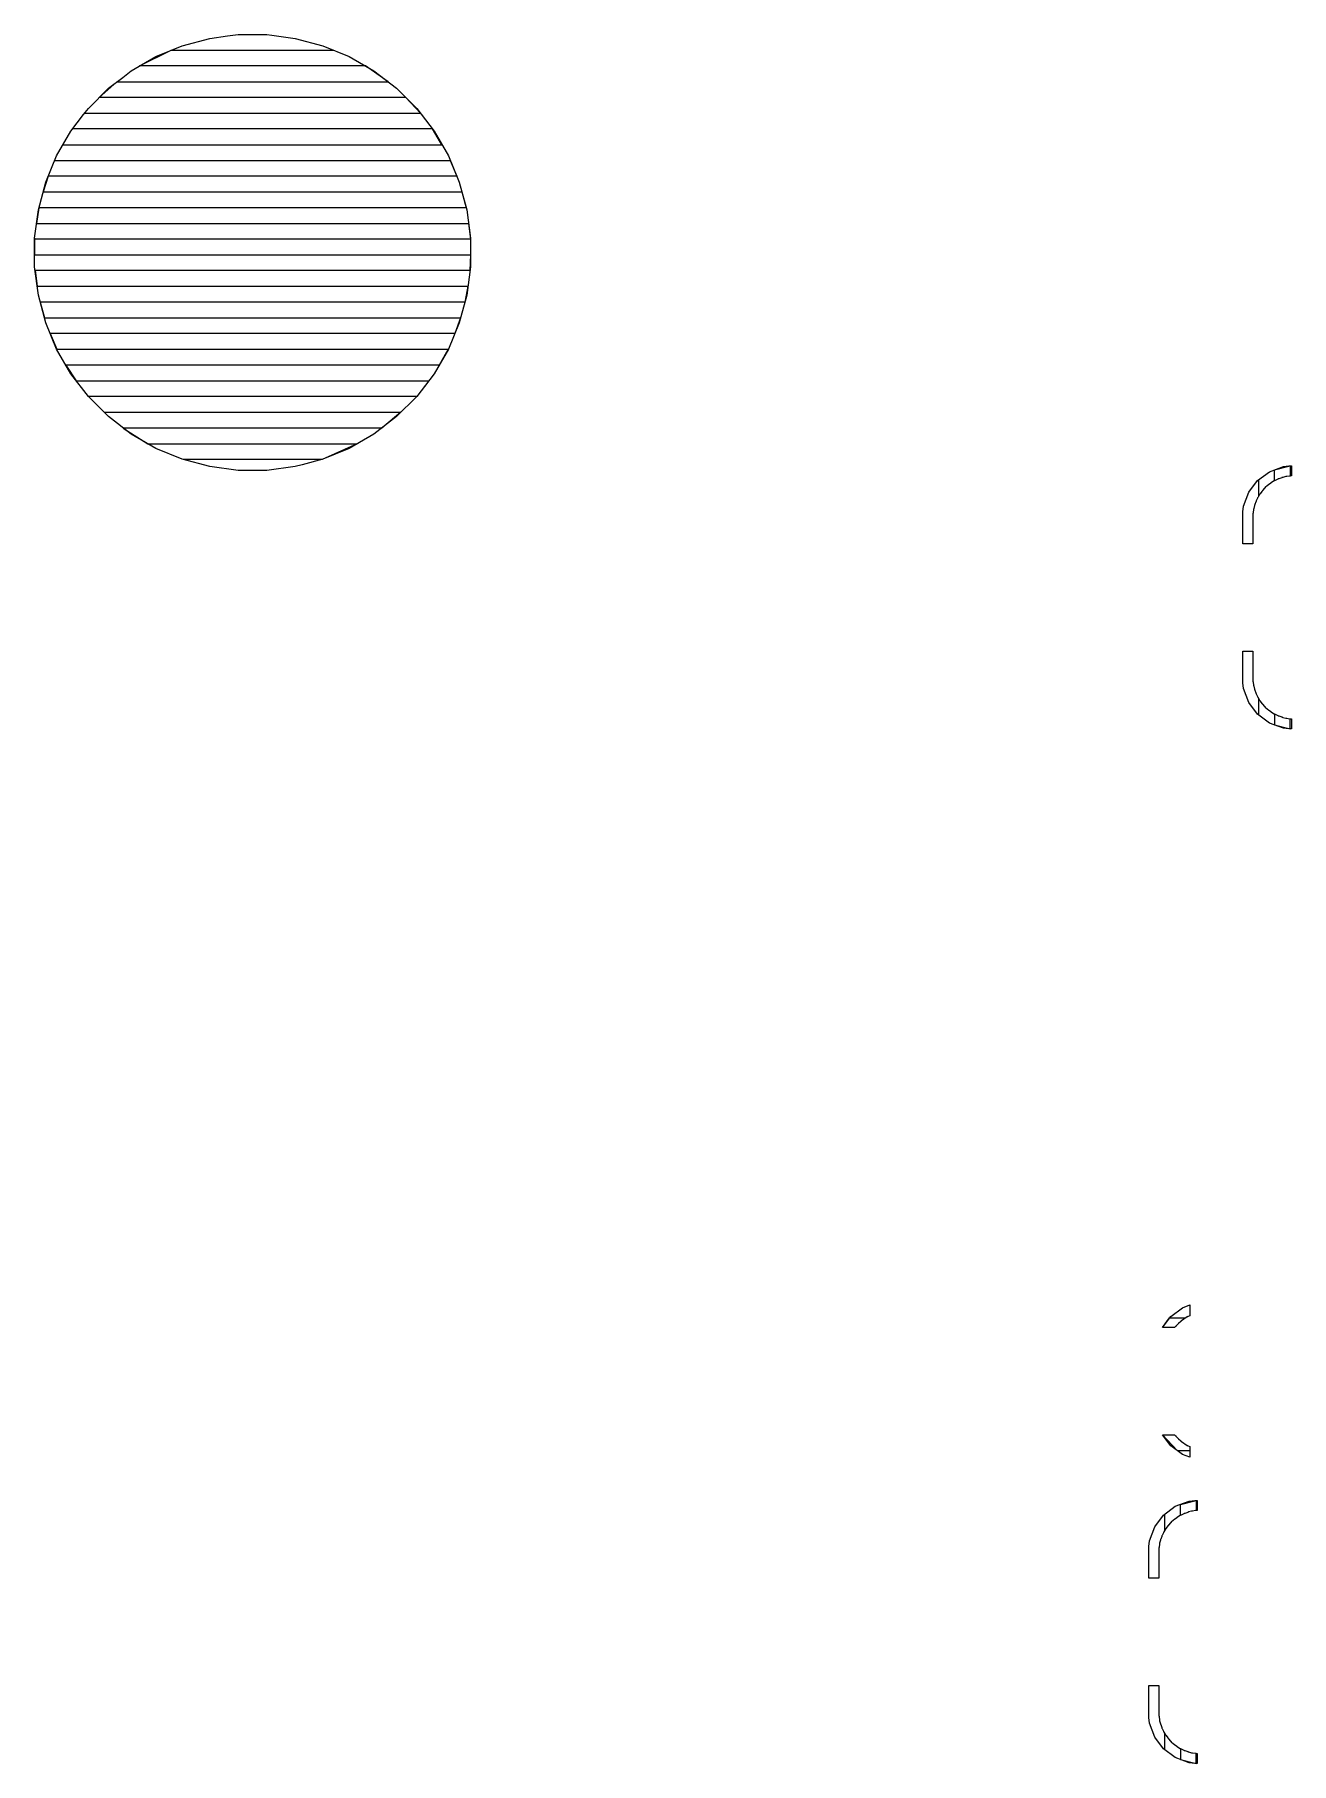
# Model space of a CAD drawing. Header units: metres. Extents: x 141.3 to 191.2, y -114.6 to -61.8.
# Drawn here: x 143.27 to 153.45, y -77.77 to -63.77 of the extents above; entities that cross this region are included whole.
import ezdxf

# ---------------------------------------------------------------- set-up
doc = ezdxf.new("R2010")
doc.units = ezdxf.units.M

msp = doc.modelspace()

# ---------------------------------------------------------------- linework, layer by layer
for points in [[(143.432, -64.786), (146.636, -64.786), (146.689, -64.914), (143.379, -64.914), (143.338, -65.041), (146.73, -65.041), (146.765, -65.169), (143.303, -65.169), (143.284, -65.296), (146.784, -65.296), (146.8, -65.424), (143.268, -65.424), (143.268, -65.416), (143.299, -65.187), (143.359, -64.963), (143.447, -64.749), (143.563, -64.549), (143.666, -64.415), (143.704, -64.365), (143.867, -64.202), (143.983, -64.113), (144.051, -64.061), (144.251, -63.945), (144.465, -63.857), (144.689, -63.797), (144.831, -63.778), (144.918, -63.766), (145.15, -63.766), (145.191, -63.772), (145.379, -63.797), (145.603, -63.857), (145.817, -63.945), (146.017, -64.061), (146.201, -64.202), (146.364, -64.365), (146.505, -64.549), (146.621, -64.749), (146.709, -64.963), (146.769, -65.187), (146.8, -65.416), (146.8, -65.648), (146.769, -65.877), (146.709, -66.101), (146.621, -66.315), (146.505, -66.515), (146.364, -66.699), (146.201, -66.862), (146.017, -67.003), (145.817, -67.119), (145.603, -67.207), (145.435, -67.252), (145.379, -67.267), (145.15, -67.298), (144.918, -67.298), (144.689, -67.267), (144.465, -67.207), (144.251, -67.119), (144.051, -67.003), (143.867, -66.862), (143.704, -66.699), (143.563, -66.515), (143.447, -66.315), (143.359, -66.101), (143.299, -65.877), (143.268, -65.648), (143.268, -65.416), (143.268, -65.551), (146.8, -65.551), (146.795, -65.679), (143.273, -65.679), (143.289, -65.806), (146.779, -65.806), (146.754, -65.934), (143.314, -65.934), (143.348, -66.061), (146.72, -66.061), (146.673, -66.189), (143.395, -66.189), (143.448, -66.316), (146.62, -66.316), (146.546, -66.444), (143.522, -66.444), (143.606, -66.571), (146.462, -66.571), (146.364, -66.699), (143.704, -66.699), (143.832, -66.826), (146.236, -66.826), (146.081, -66.954), (143.987, -66.954), (144.187, -67.081), (145.881, -67.081), (145.597, -67.209), (144.471, -67.209)], [(143.674, -64.404), (146.394, -64.404), (146.275, -64.276), (143.793, -64.276), (143.936, -64.149), (146.132, -64.149), (145.949, -64.021), (144.119, -64.021), (144.375, -63.894), (145.693, -63.894)], [(143.499, -64.659), (146.569, -64.659), (146.492, -64.531), (143.576, -64.531)], [(153.138, -67.891), (153.058, -67.891), (153.058, -67.633), (153.063, -67.588), (153.105, -67.475), (153.177, -67.38), (153.272, -67.308), (153.385, -67.266), (153.43, -67.261), (153.45, -67.261), (153.45, -67.342), (153.444, -67.342), (153.442, -67.342), (153.44, -67.343), (153.438, -67.343), (153.436, -67.343), (153.412, -67.347), (153.41, -67.347), (153.408, -67.347), (153.406, -67.348), (153.404, -67.348), (153.38, -67.354), (153.378, -67.355), (153.376, -67.355), (153.374, -67.356), (153.372, -67.357), (153.349, -67.365), (153.347, -67.366), (153.345, -67.367), (153.343, -67.367), (153.341, -67.368), (153.319, -67.379), (153.317, -67.38), (153.315, -67.381), (153.313, -67.382), (153.311, -67.383), (153.29, -67.395), (153.289, -67.396), (153.287, -67.397), (153.285, -67.399), (153.283, -67.4), (153.264, -67.414), (153.262, -67.416), (153.26, -67.417), (153.259, -67.418), (153.257, -67.42), (153.239, -67.436), (153.238, -67.438), (153.236, -67.439), (153.235, -67.441), (153.233, -67.442), (153.217, -67.46), (153.215, -67.462), (153.214, -67.463), (153.213, -67.465), (153.211, -67.467), (153.197, -67.486), (153.196, -67.488), (153.194, -67.49), (153.193, -67.492), (153.192, -67.493), (153.18, -67.514), (153.179, -67.516), (153.178, -67.518), (153.177, -67.52), (153.176, -67.522), (153.165, -67.544), (153.164, -67.546), (153.164, -67.548), (153.163, -67.55), (153.162, -67.552), (153.154, -67.575), (153.154, -67.575), (153.153, -67.577), (153.152, -67.579), (153.152, -67.581), (153.151, -67.583), (153.145, -67.607), (153.145, -67.609), (153.144, -67.611), (153.144, -67.613), (153.144, -67.615), (153.14, -67.639), (153.14, -67.641), (153.14, -67.643), (153.139, -67.645), (153.139, -67.647), (153.138, -67.672), (153.138, -67.674), (153.138, -67.676), (153.138, -67.891)], [(153.313, -67.382), (153.313, -67.293), (153.44, -67.261), (153.44, -67.343)], [(153.185, -67.373), (153.185, -67.505)], [(153.058, -68.761), (153.138, -68.761), (153.138, -68.976), (153.138, -68.978), (153.138, -68.98), (153.139, -69.005), (153.139, -69.007), (153.14, -69.009), (153.14, -69.011), (153.14, -69.013), (153.144, -69.037), (153.144, -69.039), (153.144, -69.041), (153.145, -69.043), (153.145, -69.045), (153.151, -69.069), (153.152, -69.071), (153.152, -69.073), (153.153, -69.075), (153.154, -69.077), (153.162, -69.1), (153.163, -69.102), (153.164, -69.104), (153.164, -69.106), (153.165, -69.108), (153.176, -69.13), (153.177, -69.132), (153.178, -69.134), (153.179, -69.136), (153.18, -69.138), (153.192, -69.159), (153.193, -69.16), (153.194, -69.162), (153.196, -69.164), (153.197, -69.166), (153.211, -69.185), (153.213, -69.187), (153.214, -69.189), (153.215, -69.19), (153.217, -69.192), (153.233, -69.21), (153.235, -69.211), (153.236, -69.213), (153.238, -69.214), (153.239, -69.216), (153.257, -69.232), (153.259, -69.234), (153.26, -69.235), (153.262, -69.236), (153.264, -69.238), (153.283, -69.252), (153.285, -69.253), (153.287, -69.255), (153.289, -69.256), (153.29, -69.257), (153.311, -69.269), (153.313, -69.27), (153.315, -69.271), (153.317, -69.272), (153.319, -69.273), (153.341, -69.284), (153.343, -69.285), (153.345, -69.285), (153.347, -69.286), (153.349, -69.287), (153.372, -69.295), (153.372, -69.295), (153.374, -69.296), (153.376, -69.297), (153.378, -69.297), (153.38, -69.298), (153.404, -69.304), (153.406, -69.304), (153.408, -69.305), (153.41, -69.305), (153.412, -69.305), (153.436, -69.309), (153.438, -69.309), (153.44, -69.309), (153.442, -69.31), (153.444, -69.31), (153.45, -69.31), (153.45, -69.391), (153.43, -69.391), (153.385, -69.386), (153.272, -69.344), (153.177, -69.272), (153.105, -69.177), (153.063, -69.064), (153.058, -69.019), (153.058, -68.761)], [(153.185, -69.147), (153.185, -69.279)], [(153.313, -69.27), (153.313, -69.359), (153.44, -69.391), (153.44, -69.309)], [(152.407, -74.241), (152.474, -74.151), (152.567, -74.082), (152.627, -74.059), (152.627, -74.146), (152.613, -74.152), (152.611, -74.153), (152.609, -74.154), (152.608, -74.155), (152.606, -74.156), (152.586, -74.168), (152.584, -74.169), (152.582, -74.17), (152.581, -74.172), (152.579, -74.173), (152.56, -74.187), (152.559, -74.188), (152.557, -74.189), (152.555, -74.191), (152.554, -74.192), (152.536, -74.208), (152.535, -74.209), (152.533, -74.21), (152.532, -74.212), (152.531, -74.213), (152.515, -74.231), (152.514, -74.232), (152.512, -74.234), (152.511, -74.236), (152.51, -74.237), (152.507, -74.241), (152.407, -74.241), (152.464, -74.164), (152.593, -74.164)], [(152.407, -75.111), (152.507, -75.111), (152.51, -75.115), (152.511, -75.116), (152.512, -75.118), (152.514, -75.12), (152.515, -75.121), (152.531, -75.139), (152.532, -75.14), (152.533, -75.142), (152.535, -75.143), (152.536, -75.144), (152.554, -75.16), (152.555, -75.161), (152.557, -75.163), (152.559, -75.164), (152.56, -75.165), (152.579, -75.179), (152.581, -75.18), (152.582, -75.182), (152.584, -75.183), (152.586, -75.184), (152.606, -75.196), (152.608, -75.197), (152.609, -75.198), (152.611, -75.199), (152.613, -75.2), (152.627, -75.206), (152.627, -75.293), (152.567, -75.27), (152.474, -75.201), (152.407, -75.111), (152.524, -75.238), (152.627, -75.238)], [(152.376, -76.273), (152.296, -76.273), (152.296, -76.015), (152.301, -75.97), (152.343, -75.857), (152.415, -75.762), (152.51, -75.69), (152.623, -75.648), (152.668, -75.643), (152.688, -75.643), (152.688, -75.724), (152.682, -75.724), (152.68, -75.724), (152.678, -75.725), (152.676, -75.725), (152.674, -75.725), (152.65, -75.729), (152.648, -75.729), (152.646, -75.729), (152.644, -75.73), (152.642, -75.73), (152.618, -75.736), (152.616, -75.737), (152.614, -75.737), (152.612, -75.738), (152.61, -75.739), (152.587, -75.747), (152.585, -75.748), (152.583, -75.749), (152.581, -75.749), (152.579, -75.75), (152.557, -75.761), (152.555, -75.762), (152.553, -75.763), (152.551, -75.764), (152.549, -75.765), (152.528, -75.777), (152.527, -75.778), (152.525, -75.779), (152.523, -75.781), (152.521, -75.782), (152.502, -75.796), (152.5, -75.798), (152.498, -75.799), (152.497, -75.8), (152.495, -75.802), (152.477, -75.818), (152.476, -75.82), (152.474, -75.821), (152.473, -75.823), (152.471, -75.824), (152.455, -75.842), (152.453, -75.844), (152.452, -75.845), (152.451, -75.847), (152.449, -75.849), (152.435, -75.868), (152.434, -75.87), (152.432, -75.872), (152.431, -75.874), (152.43, -75.875), (152.418, -75.896), (152.417, -75.898), (152.416, -75.9), (152.415, -75.902), (152.414, -75.904), (152.403, -75.926), (152.402, -75.928), (152.402, -75.93), (152.401, -75.932), (152.4, -75.934), (152.392, -75.957), (152.392, -75.957), (152.391, -75.959), (152.39, -75.961), (152.39, -75.963), (152.389, -75.965), (152.383, -75.989), (152.383, -75.991), (152.382, -75.993), (152.382, -75.995), (152.382, -75.997), (152.378, -76.021), (152.378, -76.023), (152.378, -76.025), (152.377, -76.027), (152.377, -76.029), (152.376, -76.054), (152.376, -76.056), (152.376, -76.058), (152.376, -76.273)], [(152.423, -75.755), (152.423, -75.887)], [(152.551, -75.764), (152.551, -75.675), (152.678, -75.643), (152.678, -75.725)], [(152.296, -77.143), (152.376, -77.143), (152.376, -77.358), (152.376, -77.36), (152.376, -77.362), (152.377, -77.387), (152.377, -77.389), (152.378, -77.391), (152.378, -77.393), (152.378, -77.395), (152.382, -77.419), (152.382, -77.421), (152.382, -77.423), (152.383, -77.425), (152.383, -77.427), (152.389, -77.451), (152.39, -77.453), (152.39, -77.455), (152.391, -77.457), (152.392, -77.459), (152.4, -77.482), (152.401, -77.484), (152.402, -77.486), (152.402, -77.488), (152.403, -77.49), (152.414, -77.512), (152.415, -77.514), (152.416, -77.516), (152.417, -77.518), (152.418, -77.52), (152.43, -77.541), (152.431, -77.542), (152.432, -77.544), (152.434, -77.546), (152.435, -77.548), (152.449, -77.567), (152.451, -77.569), (152.452, -77.571), (152.453, -77.572), (152.455, -77.574), (152.471, -77.592), (152.473, -77.593), (152.474, -77.595), (152.476, -77.596), (152.477, -77.598), (152.495, -77.614), (152.497, -77.616), (152.498, -77.617), (152.5, -77.618), (152.502, -77.62), (152.521, -77.634), (152.523, -77.635), (152.525, -77.637), (152.527, -77.638), (152.528, -77.639), (152.549, -77.651), (152.551, -77.652), (152.553, -77.653), (152.555, -77.654), (152.557, -77.655), (152.579, -77.666), (152.581, -77.667), (152.583, -77.667), (152.585, -77.668), (152.587, -77.669), (152.61, -77.677), (152.61, -77.677), (152.61, -77.677), (152.612, -77.678), (152.614, -77.679), (152.616, -77.679), (152.618, -77.68), (152.642, -77.686), (152.644, -77.686), (152.646, -77.687), (152.648, -77.687), (152.65, -77.687), (152.674, -77.691), (152.676, -77.691), (152.678, -77.691), (152.68, -77.692), (152.682, -77.692), (152.688, -77.692), (152.688, -77.773), (152.668, -77.773), (152.623, -77.768), (152.51, -77.726), (152.415, -77.654), (152.343, -77.559), (152.301, -77.446), (152.296, -77.401), (152.296, -77.143)], [(152.423, -77.529), (152.423, -77.661)], [(152.551, -77.652), (152.551, -77.741), (152.678, -77.773), (152.678, -77.691)]]:
    msp.add_lwpolyline(points)

doc.saveas('drawing.dxf')
